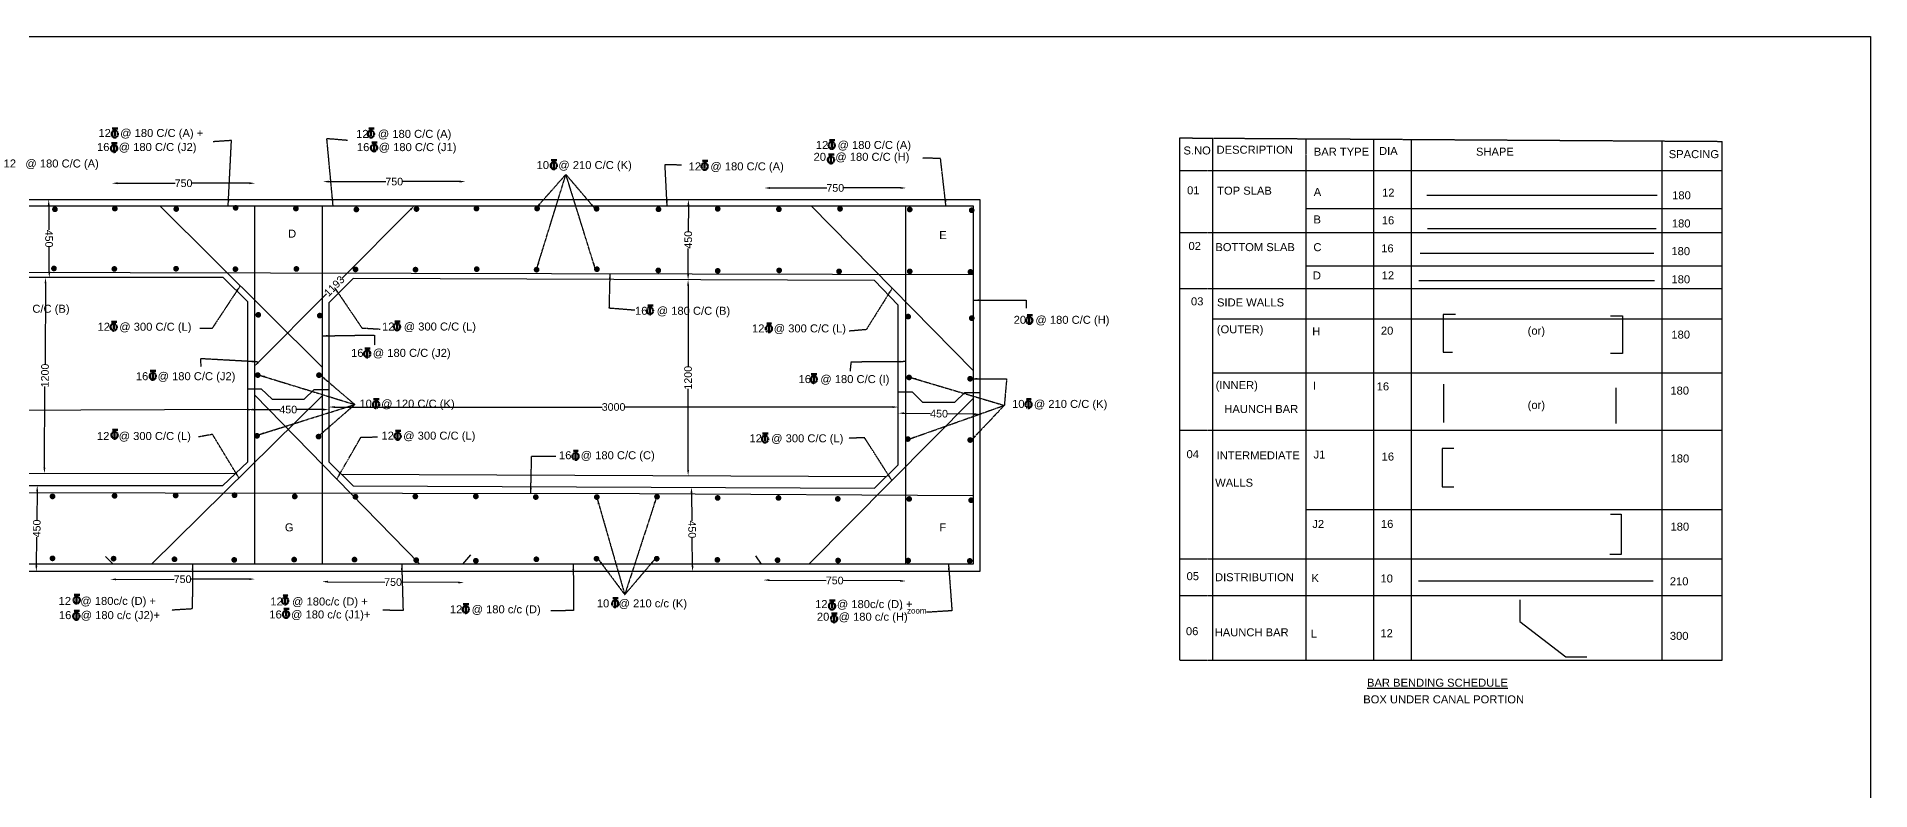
# Model space of a CAD drawing. Header units: millimetres. Extents: x -494 to 19383, y 2602 to 13183.
# Drawn here: x 9756 to 19382, y 9225 to 13183 of the extents above; entities that cross this region are included whole.
import ezdxf

# ---------------------------------------------------------------- set-up
doc = ezdxf.new("R2010")
doc.units = ezdxf.units.MM
doc.header["$MEASUREMENT"] = 0
doc.linetypes.add('PHANTOM', pattern=[2.5, 1.25, -0.25, 0.25, -0.25, 0.25, -0.25])
for name, color, linetype in [('DIM', 7, 'Continuous'), ('DWG', 7, 'Continuous'), ('TXT', 7, 'Continuous'), ('TXT @ 1', 7, 'Continuous')]:
    doc.layers.add(name, color=color, linetype=linetype)
doc.styles.add('Notes', font='arial.ttf', dxfattribs={"height": 0.1})
doc.styles.get("Standard").update_dxf_attribs({"font": 'arial.ttf'})
doc.dimstyles.new('Civil', dxfattribs={"dimtxt": 40, "dimasz": 30, "dimexe": 0.1, "dimexo": 0.0625, "dimgap": 0.09, "dimtad": 0, "dimdec": 0, "dimzin": 12, "dimdsep": 46, "dimtxsty": 'Standard', "dimcen": 0.1, "dimse1": 1, "dimse2": 1, "dimadec": 0, "dimazin": 2, "dimtfac": 1, "dimtdec": 0, "dimtofl": 0, "dimtmove": 0, "dimatfit": 3, "dimfxl": 1, "dimfrac": 1, "dimtolj": 1, "dimtzin": 0, "dimarcsym": 0})
doc.dimstyles.get("Standard").update_dxf_attribs({"dimtxt": 30, "dimasz": 30, "dimexe": 0.18, "dimexo": 0.0625, "dimgap": 0.09, "dimtad": 0, "dimdec": 0, "dimzin": 0, "dimdsep": 46, "dimtxsty": 'Standard', "dimcen": 0.09, "dimse1": 1, "dimse2": 1, "dimadec": 0, "dimazin": 0, "dimtfac": 1, "dimtdec": 0, "dimtofl": 0, "dimtmove": 0, "dimatfit": 3, "dimfxl": 1, "dimtolj": 1, "dimtzin": 0, "dimarcsym": 0})

# ---------------------------------------------------------------- blocks, each defined once
blk = doc.blocks.new('*D2')
at = {"layer": 'Defpoints', "color": 0, "transparency": 16777216}
for p in [(11741.5, 12293.9), (10897.2, 11450.5), (10899.2, 11448.4)]:
    blk.add_point(p, dxfattribs=at)
at = {"layer": 'DWG', "color": 0, "lineweight": -2, "transparency": 16777216}
for p, q in [((11718.3, 12274.6), (11359.2, 11914.2)), ((10918.3, 11471.7), (11277.4, 11832.1))]:
    blk.add_line(p, q, dxfattribs=at)
at = {"layer": 'DWG', "color": 0, "transparency": 16777216}
for points in [[(11714.8, 12278.2), (11721.9, 12271.1), (11739.5, 12295.9)], [(10914.8, 11475.2), (10921.9, 11468.2), (10897.2, 11450.5)]]:
    blk.add_solid(points, dxfattribs=at)
at = {"layer": 'DWG', "color": 0, "transparency": 16777216, "insert": (11318.3, 11873.2), "char_height": 40, "attachment_point": 5, "rotation": 45.10501}
blk.add_mtext('\\A1;1193', dxfattribs=at)
blk = doc.blocks.new('*D9')
at = {"layer": 'Defpoints', "color": 0, "transparency": 16777216}
for p in [(10150.9, 12421.9), (10902.7, 12421.9), (10902.7, 12413.1)]:
    blk.add_point(p, dxfattribs=at)
at = {"layer": 'DIM', "color": 0, "lineweight": -2, "transparency": 16777216}
for p, q in [((10180.9, 12413.1), (10482.7, 12413.1)), ((10872.7, 12413.1), (10570.8, 12413.1))]:
    blk.add_line(p, q, dxfattribs=at)
at = {"layer": 'DIM', "color": 0, "transparency": 16777216}
for points in [[(10180.9, 12418.1), (10180.9, 12408.1), (10150.9, 12413.1)], [(10872.7, 12418.1), (10872.7, 12408.1), (10902.7, 12413.1)]]:
    blk.add_solid(points, dxfattribs=at)
at = {"layer": 'DIM', "color": 0, "transparency": 16777216, "insert": (10526.8, 12413.1), "char_height": 40, "attachment_point": 5}
blk.add_mtext('\\A1;750', dxfattribs=at)
blk = doc.blocks.new('*D10')
at = {"layer": 'Defpoints', "color": 0, "transparency": 16777216}
for p in [(12006.8, 12421.8), (11258.5, 12414.8), (12006.8, 12414.8)]:
    blk.add_point(p, dxfattribs=at)
at = {"layer": 'DIM', "color": 0, "lineweight": -2, "transparency": 16777216}
for p, q in [((11288.5, 12421.8), (11588.6, 12421.8)), ((11976.8, 12421.8), (11676.7, 12421.8))]:
    blk.add_line(p, q, dxfattribs=at)
at = {"layer": 'DIM', "color": 0, "transparency": 16777216}
for points in [[(11288.5, 12426.8), (11288.5, 12416.8), (11258.5, 12421.8)], [(11976.8, 12426.8), (11976.8, 12416.8), (12006.8, 12421.8)]]:
    blk.add_solid(points, dxfattribs=at)
at = {"layer": 'DIM', "color": 0, "transparency": 16777216, "insert": (11632.7, 12421.8), "char_height": 40, "attachment_point": 5}
blk.add_mtext('\\A1;750', dxfattribs=at)
blk = doc.blocks.new('*D11')
at = {"layer": 'Defpoints', "color": 0, "transparency": 16777216}
for p in [(13575.9, 12404.2), (14320.7, 12404.2), (14320.7, 12388.3)]:
    blk.add_point(p, dxfattribs=at)
at = {"layer": 'DIM', "color": 0, "lineweight": -2, "transparency": 16777216}
for p, q in [((13605.9, 12388.3), (13904.3, 12388.3)), ((14290.7, 12388.3), (13992.4, 12388.3))]:
    blk.add_line(p, q, dxfattribs=at)
at = {"layer": 'DIM', "color": 0, "transparency": 16777216}
for points in [[(13605.9, 12393.3), (13605.9, 12383.3), (13575.9, 12388.3)], [(14290.7, 12393.3), (14290.7, 12383.3), (14320.7, 12388.3)]]:
    blk.add_solid(points, dxfattribs=at)
at = {"layer": 'DIM', "color": 0, "transparency": 16777216, "insert": (13948.3, 12388.3), "char_height": 40, "attachment_point": 5}
blk.add_mtext('\\A1;750', dxfattribs=at)
blk = doc.blocks.new('*D12')
at = {"layer": 'Defpoints', "color": 0, "transparency": 16777216}
for p in [(13177, 12327.1), (13194.6, 12327), (13193.1, 11905.8)]:
    blk.add_point(p, dxfattribs=at)
at = {"layer": 'DIM', "color": 0, "lineweight": -2, "transparency": 16777216}
for p, q in [((13176.9, 12297.1), (13176.4, 12161.5)), ((13175.6, 11935.9), (13176.1, 12071.4))]:
    blk.add_line(p, q, dxfattribs=at)
at = {"layer": 'DIM', "color": 0, "transparency": 16777216}
for points in [[(13171.9, 12297.1), (13181.9, 12297), (13177, 12327.1)], [(13170.6, 11935.9), (13180.6, 11935.8), (13175.5, 11905.9)]]:
    blk.add_solid(points, dxfattribs=at)
at = {"layer": 'DIM', "color": 0, "transparency": 16777216, "insert": (13176.2, 12116.5), "char_height": 40, "attachment_point": 5, "rotation": 89.80006}
blk.add_mtext('\\A1;450', dxfattribs=at)
blk = doc.blocks.new('*D13')
at = {"layer": 'Defpoints', "color": 0, "transparency": 16777216}
for p in [(13175.5, 11905.9), (13190.4, 11905.9), (13190.4, 10878)]:
    blk.add_point(p, dxfattribs=at)
at = {"layer": 'DIM', "color": 0, "lineweight": -2, "transparency": 16777216}
for p, q in [((13175.5, 11875.9), (13175.5, 11449.8)), ((13175.5, 10908), (13175.5, 11334.1))]:
    blk.add_line(p, q, dxfattribs=at)
at = {"layer": 'DIM', "color": 0, "transparency": 16777216}
for points in [[(13170.5, 11875.9), (13180.5, 11875.9), (13175.5, 11905.9)], [(13170.5, 10908), (13180.5, 10908), (13175.5, 10878)]]:
    blk.add_solid(points, dxfattribs=at)
at = {"layer": 'DIM', "color": 0, "transparency": 16777216, "insert": (13175.5, 11391.9), "char_height": 40, "attachment_point": 5, "rotation": 90}
blk.add_mtext('\\A1;1200', dxfattribs=at)
blk = doc.blocks.new('*D14')
at = {"layer": 'Defpoints', "color": 0, "transparency": 16777216}
for p in [(11289.5, 11199.1), (14279.1, 11238.1), (14279.1, 11199.1)]:
    blk.add_point(p, dxfattribs=at)
at = {"layer": 'DIM', "color": 0, "lineweight": -2, "transparency": 16777216}
for p, q in [((11319.5, 11238.1), (12724.5, 11238.1)), ((14249.1, 11238.1), (12844, 11238.1))]:
    blk.add_line(p, q, dxfattribs=at)
at = {"layer": 'DIM', "color": 0, "transparency": 16777216}
for points in [[(11319.5, 11243.1), (11319.5, 11233.1), (11289.5, 11238.1)], [(14249.1, 11243.1), (14249.1, 11233.1), (14279.1, 11238.1)]]:
    blk.add_solid(points, dxfattribs=at)
at = {"layer": 'DIM', "color": 0, "transparency": 16777216, "insert": (12784.3, 11238.1), "char_height": 40, "attachment_point": 5}
blk.add_mtext('\\A1;3000', dxfattribs=at)
blk = doc.blocks.new('*D15')
at = {"layer": 'Defpoints', "color": 0, "transparency": 16777216}
for p in [(14279.1, 11195.1), (14706.5, 11189.7), (14706.6, 11200.5)]:
    blk.add_point(p, dxfattribs=at)
at = {"layer": 'DIM', "color": 0, "lineweight": -2, "transparency": 16777216}
for p, q in [((14309.2, 11205.5), (14447.9, 11203.7)), ((14676.6, 11200.9), (14537.9, 11202.6))]:
    blk.add_line(p, q, dxfattribs=at)
at = {"layer": 'DIM', "color": 0, "transparency": 16777216}
for points in [[(14309.3, 11210.5), (14309.1, 11200.5), (14279.2, 11205.9)], [(14676.7, 11205.9), (14676.5, 11195.9), (14706.6, 11200.5)]]:
    blk.add_solid(points, dxfattribs=at)
at = {"layer": 'DIM', "color": 0, "transparency": 16777216, "insert": (14492.9, 11203.2), "char_height": 40, "attachment_point": 5, "rotation": 359.27908}
blk.add_mtext('\\A1;450', dxfattribs=at)
blk = doc.blocks.new('*D16')
at = {"layer": 'Defpoints', "color": 0, "transparency": 16777216}
for p in [(13183.1, 10816.3), (13189.4, 10374.7), (13199.3, 10374.9)]:
    blk.add_point(p, dxfattribs=at)
at = {"layer": 'DIM', "color": 0, "lineweight": -2, "transparency": 16777216}
for p, q in [((13193.5, 10786.4), (13195.6, 10640.7)), ((13198.9, 10404.9), (13196.8, 10550.6))]:
    blk.add_line(p, q, dxfattribs=at)
at = {"layer": 'DIM', "color": 0, "transparency": 16777216}
for points in [[(13198.5, 10786.5), (13188.5, 10786.4), (13193.1, 10816.4)], [(13203.9, 10404.9), (13193.9, 10404.8), (13199.3, 10374.9)]]:
    blk.add_solid(points, dxfattribs=at)
at = {"layer": 'DIM', "color": 0, "transparency": 16777216, "insert": (13196.2, 10595.7), "char_height": 40, "attachment_point": 5, "rotation": 270.8086}
blk.add_mtext('\\A1;450', dxfattribs=at)
blk = doc.blocks.new('*D17')
at = {"layer": 'Defpoints', "color": 0, "transparency": 16777216}
for p in [(10863.7, 11212.4), (11289.5, 11224.6), (11289.5, 11212.4)]:
    blk.add_point(p, dxfattribs=at)
at = {"layer": 'DIM', "color": 0, "lineweight": -2, "transparency": 16777216}
for p, q in [((10893.7, 11224.6), (11031.6, 11224.6)), ((11259.5, 11224.6), (11121.6, 11224.6))]:
    blk.add_line(p, q, dxfattribs=at)
at = {"layer": 'DIM', "color": 0, "transparency": 16777216}
for points in [[(10893.7, 11229.6), (10893.7, 11219.6), (10863.7, 11224.6)], [(11259.5, 11229.6), (11259.5, 11219.6), (11289.5, 11224.6)]]:
    blk.add_solid(points, dxfattribs=at)
at = {"layer": 'DIM', "color": 0, "transparency": 16777216, "insert": (11076.6, 11224.6), "char_height": 40, "attachment_point": 5}
blk.add_mtext('\\A1;450', dxfattribs=at)
blk = doc.blocks.new('*D18')
at = {"layer": 'Defpoints', "color": 0, "transparency": 16777216}
for p in [(9772.5, 11918.1), (9766.5, 10889.6), (9796.4, 10889.4)]:
    blk.add_point(p, dxfattribs=at)
at = {"layer": 'DIM', "color": 0, "lineweight": -2, "transparency": 16777216}
for p, q in [((9802.2, 11888), (9799.7, 11461.5)), ((9796.6, 10919.4), (9799, 11345.8))]:
    blk.add_line(p, q, dxfattribs=at)
at = {"layer": 'DIM', "color": 0, "transparency": 16777216}
for points in [[(9797.2, 11888), (9807.2, 11887.9), (9802.3, 11918)], [(9791.6, 10919.4), (9801.6, 10919.4), (9796.4, 10889.4)]]:
    blk.add_solid(points, dxfattribs=at)
at = {"layer": 'DIM', "color": 0, "transparency": 16777216, "insert": (9799.4, 11403.7), "char_height": 40, "attachment_point": 5, "rotation": 89.6673}
blk.add_mtext('\\A1;1200', dxfattribs=at)
blk = doc.blocks.new('*D19')
at = {"layer": 'Defpoints', "color": 0, "transparency": 16777216}
for p in [(9758.9, 10826.2), (9778.9, 10826), (9773.9, 10374.7)]:
    blk.add_point(p, dxfattribs=at)
at = {"layer": 'DIM', "color": 0, "lineweight": -2, "transparency": 16777216}
for p, q in [((9758.5, 10796.2), (9756.9, 10645.6)), ((9754.2, 10404.9), (9755.9, 10555.6))]:
    blk.add_line(p, q, dxfattribs=at)
at = {"layer": 'DIM', "color": 0, "transparency": 16777216}
for points in [[(9753.5, 10796.3), (9763.5, 10796.2), (9758.9, 10826.2)], [(9749.2, 10405), (9759.2, 10404.9), (9753.9, 10374.9)]]:
    blk.add_solid(points, dxfattribs=at)
at = {"layer": 'DIM', "color": 0, "transparency": 16777216, "insert": (9756.4, 10600.6), "char_height": 40, "attachment_point": 5, "rotation": 89.36403}
blk.add_mtext('\\A1;450', dxfattribs=at)
blk = doc.blocks.new('*D22')
at = {"layer": 'Defpoints', "color": 0, "transparency": 16777216}
for p in [(9799.1, 12327), (9818.9, 12327.2), (9802.3, 11918)]:
    blk.add_point(p, dxfattribs=at)
at = {"layer": 'DIM', "color": 0, "lineweight": -2, "transparency": 16777216}
for p, q in [((9819.1, 12297.2), (9820.2, 12167.7)), ((9821.9, 11948.1), (9820.9, 12077.6))]:
    blk.add_line(p, q, dxfattribs=at)
at = {"layer": 'DIM', "color": 0, "transparency": 16777216}
for points in [[(9824.1, 12297.2), (9814.1, 12297.1), (9818.9, 12327.2)], [(9826.9, 11948.2), (9816.9, 11948.1), (9822.2, 11918.1)]]:
    blk.add_solid(points, dxfattribs=at)
at = {"layer": 'DIM', "color": 0, "transparency": 16777216, "insert": (9820.5, 12122.6), "char_height": 40, "attachment_point": 5, "rotation": 270.46142}
blk.add_mtext('\\A1;450', dxfattribs=at)
blk = doc.blocks.new('*D23')
at = {"layer": 'Defpoints', "color": 0, "transparency": 16777216}
for p in [(7872.3, 11209.3), (10893.7, 11224.7), (10893.7, 11219.6)]:
    blk.add_point(p, dxfattribs=at)
at = {"layer": 'DIM', "color": 0, "lineweight": -2, "transparency": 16777216}
for p, q in [((7902.3, 11214.5), (9323.2, 11219.3)), ((10863.7, 11224.6), (9442.7, 11219.7))]:
    blk.add_line(p, q, dxfattribs=at)
at = {"layer": 'DIM', "color": 0, "transparency": 16777216}
for points in [[(7902.3, 11219.5), (7902.3, 11209.5), (7872.3, 11214.4)], [(10863.6, 11229.6), (10863.7, 11219.6), (10893.7, 11224.7)]]:
    blk.add_solid(points, dxfattribs=at)
at = {"layer": 'DIM', "color": 0, "transparency": 16777216, "insert": (9383, 11219.5), "char_height": 40, "attachment_point": 5, "rotation": 0.19531}
blk.add_mtext('\\A1;3000', dxfattribs=at)
blk = doc.blocks.new('*D33')
at = {"layer": 'Defpoints', "color": 0, "transparency": 16777216}
for p in [(13570.9, 10309.6), (14319.1, 10304.6), (14319.2, 10324.6)]:
    blk.add_point(p, dxfattribs=at)
at = {"layer": 'DIM', "color": 0, "lineweight": -2, "transparency": 16777216}
for p, q in [((13601, 10329.4), (13901.1, 10327.3)), ((14289.2, 10324.8), (13989.2, 10326.8))]:
    blk.add_line(p, q, dxfattribs=at)
at = {"layer": 'DIM', "color": 0, "transparency": 16777216}
for points in [[(13601.1, 10334.4), (13601, 10324.4), (13571, 10329.6)], [(14289.3, 10329.8), (14289.2, 10319.8), (14319.2, 10324.6)]]:
    blk.add_solid(points, dxfattribs=at)
at = {"layer": 'DIM', "color": 0, "transparency": 16777216, "insert": (13945.1, 10327.1), "char_height": 40, "attachment_point": 5, "rotation": 359.61764}
blk.add_mtext('\\A1;750', dxfattribs=at)
blk = doc.blocks.new('*D34')
at = {"layer": 'Defpoints', "color": 0, "transparency": 16777216}
for p in [(11254.3, 10321.2), (11999.2, 10316.2), (11999.2, 10316.2)]:
    blk.add_point(p, dxfattribs=at)
at = {"layer": 'DIM', "color": 0, "lineweight": -2, "transparency": 16777216}
for p, q in [((11284.3, 10321), (11582.7, 10319)), ((11969.2, 10316.4), (11670.8, 10318.4))]:
    blk.add_line(p, q, dxfattribs=at)
at = {"layer": 'DIM', "color": 0, "transparency": 16777216}
for points in [[(11284.3, 10326), (11284.3, 10316), (11254.3, 10321.2)], [(11969.2, 10321.4), (11969.1, 10311.4), (11999.2, 10316.2)]]:
    blk.add_solid(points, dxfattribs=at)
at = {"layer": 'DIM', "color": 0, "transparency": 16777216, "insert": (11626.7, 10318.7), "char_height": 40, "attachment_point": 5, "rotation": 359.61593}
blk.add_mtext('\\A1;750', dxfattribs=at)
blk = doc.blocks.new('*D35')
at = {"layer": 'Defpoints', "color": 0, "transparency": 16777216}
for p in [(10141.9, 10324.7), (10901.8, 10334.7), (10901.8, 10326.3)]:
    blk.add_point(p, dxfattribs=at)
at = {"layer": 'DIM', "color": 0, "lineweight": -2, "transparency": 16777216}
for p, q in [((10171.9, 10333.1), (10477.8, 10333.7)), ((10871.8, 10334.6), (10565.9, 10333.9))]:
    blk.add_line(p, q, dxfattribs=at)
at = {"layer": 'DIM', "color": 0, "transparency": 16777216}
for points in [[(10171.9, 10338.1), (10171.9, 10328.1), (10141.9, 10333)], [(10871.8, 10339.6), (10871.8, 10329.6), (10901.8, 10334.7)]]:
    blk.add_solid(points, dxfattribs=at)
at = {"layer": 'DIM', "color": 0, "transparency": 16777216, "insert": (10521.8, 10333.8), "char_height": 40, "attachment_point": 5, "rotation": 0.1255}
blk.add_mtext('\\A1;750', dxfattribs=at)

msp = doc.modelspace()

# ---------------------------------------------------------------- linework, layer by layer
at = {"layer": 'DIM'}
for points in [[(10156.9, 10413.3), (10116.9, 10452.8)], [(11992.5, 10413.3), (12035.8, 10462.7)], [(13560.9, 10413.3), (13530.9, 10456.1)]]:
    msp.add_lwpolyline(points, dxfattribs=at)
at = {"layer": 'DWG'}
for points in [[(600.8, 12327), (14706.5, 12327), (14706.5, 10374.7), (600.8, 10374.7)], [(633.3, 12293.9), (14672.2, 12293.9), (14672.2, 10413.3), (633.3, 10413.3)]]:
    msp.add_lwpolyline(points, close=True, dxfattribs=at)
for points in [[(17054.3, 12351), (18262.7, 12351)], [(10402.1, 12293.9), (11254, 11447.2)], [(10899.2, 12293.9), (10899.2, 10413.3)], [(11254, 12293.9), (11254, 10413.3)], [(13821.5, 12293.9), (14672.2, 11429.9)], [(14316.2, 12293.9), (14316.2, 10413.3)], [(17056.6, 12175.9), (18258.2, 12175.9)], [(17017.9, 12046.3), (18244.5, 12046.3)], [(633.3, 11923.5), (2067.7, 11934.9), (6556.7, 11952.9), (14672.2, 11933.3)], [(7872.3, 11796.1), (7872.3, 10953), (7998, 10826), (10733.4, 10826), (10863.7, 10951), (10863.7, 11790.4), (10734.9, 11918.1), (7996.8, 11918.1), (7872.3, 11796.1)], [(11289.5, 11785.9), (11289.5, 10950.7), (11416.5, 10823.5), (14153.7, 10812.3), (14279.1, 10934.7), (14279.1, 11773.8), (14153.9, 11901.8), (11417.6, 11913.2), (11289.5, 11785.9)], [(17011.1, 11903.1), (18249.1, 11903.1)], [(17204.4, 11724.5), (17138.4, 11724.5), (17138.4, 11526.7), (17188.5, 11526.7)], [(18016.9, 11717.7), (18080.6, 11717.7), (18080.6, 11519.9), (18016.9, 11519.9)], [(17140.7, 11358.5), (17140.7, 11156.2)], [(10358.8, 10413.3), (11254, 11297.3)], [(10863.7, 11334.4), (10934.7, 11334.4), (10991.3, 11278.6), (11159.6, 11278.6), (11212, 11331), (11289.5, 11331)], [(10899.2, 11301.8), (11766.4, 10413.3)], [(14672.2, 11282.7), (13810.1, 10413.3)], [(14279.1, 11317.7), (14351.2, 11317.7), (14406.3, 11263.5), (14575, 11263.5), (14627.6, 11314.3), (14706.5, 11314.3)], [(18046.4, 11338.1), (18046.4, 11151.6)], [(17195.2, 11020.9), (17133.8, 11020.9), (17133.8, 10818.6), (17195.2, 10818.6)], [(7934.4, 10890.3), (10799.2, 10889.2)], [(11355, 10885.1), (14216.9, 10874)], [(633.3, 10763.2), (6694.1, 10793.2), (12920.3, 10784.2), (14672.2, 10773.3)], [(18016.8, 10675.3), (18073.7, 10675.3), (18073.7, 10463.9), (18014.5, 10463.9)], [(17010.5, 10325.2), (18242.3, 10325.2)], [(17542.4, 10225.1), (17542.4, 10111.1), (17782.9, 9926.3), (17893.9, 9926.3)]]:
    msp.add_lwpolyline(points, dxfattribs=at)
at = {"layer": 'DWG', "const_width": 15}
for points in [[(9844.2, 12276.5, 1), (9859.2, 12276.5, 1)], [(10158.7, 12280.3, 1), (10173.7, 12280.3, 1)], [(10481.2, 12277.8, 1), (10496.2, 12277.8, 1)], [(10792.9, 12284.2, 1), (10807.9, 12284.2, 1)], [(11109.1, 12280.4, 1), (11124.1, 12280.4, 1)], [(11426.5, 12275.2, 1), (11441.5, 12275.2, 1)], [(11742.2, 12277.8, 1), (11757.2, 12277.8, 1)], [(12057, 12280.3, 1), (12072, 12280.3, 1)], [(12375.4, 12280.3, 1), (12390.4, 12280.3, 1)], [(12687.7, 12279.1, 1), (12702.7, 12279.1, 1)], [(13012.8, 12276.5, 1), (13027.8, 12276.5, 1)], [(13323.4, 12279, 1), (13338.4, 12279, 1)], [(13644.7, 12276.4, 1), (13659.7, 12276.4, 1)], [(13965.5, 12279, 1), (13980.5, 12279, 1)], [(14331.5, 12275.2, 1), (14346.5, 12275.2, 1)], [(14656.7, 12271.3, 1), (14671.7, 12271.3, 1)], [(9839.1, 11965.8, 1), (9854.1, 11965.8, 1)], [(10156.1, 11963.3, 1), (10171.1, 11963.3, 1)], [(10479.9, 11964.5, 1), (10494.9, 11964.5, 1)], [(10791.6, 11962, 1), (10806.6, 11962, 1)], [(11111.6, 11963.3, 1), (11126.6, 11963.3, 1)], [(11422.2, 11960.7, 1), (11437.2, 11960.7, 1)], [(11737.1, 11959.4, 1), (11752.1, 11959.4, 1)], [(12058.3, 11962, 1), (12073.3, 11962, 1)], [(12372.9, 11959.4, 1), (12387.9, 11959.4, 1)], [(12689, 11962, 1), (12704, 11962, 1)], [(13011.6, 11955.6, 1), (13026.6, 11955.6, 1)], [(13323.4, 11952.9, 1), (13338.4, 11952.9, 1)], [(13646, 11955.5, 1), (13661, 11955.5, 1)], [(13960.4, 11950.4, 1), (13975.4, 11950.4, 1)], [(14331.5, 11950.4, 1), (14346.5, 11950.4, 1)], [(14650.3, 11947.9, 1), (14665.3, 11947.9, 1)], [(10911.3, 11722.2, 1), (10926.3, 11722.2, 1)], [(11234.5, 11718.1, 1), (11249.5, 11718.1, 1)], [(14323.2, 11713.1, 1), (14338.2, 11713.1, 1)], [(14657, 11704.6, 1), (14672, 11704.6, 1)], [(10909.2, 11405.6, 1), (10924.2, 11405.6, 1)], [(11230.3, 11405.6, 1), (11245.3, 11405.6, 1)], [(14328.3, 11393.3, 1), (14343.3, 11393.3, 1)], [(14648.5, 11386.5, 1), (14663.5, 11386.5, 1)], [(10905, 11086.9, 1), (10920, 11086.9, 1)], [(11228.2, 11082.7, 1), (11243.2, 11082.7, 1)], [(14321.5, 11070, 1), (14336.5, 11070, 1)], [(14648.5, 11064.9, 1), (14663.5, 11064.9, 1)], [(9831.6, 10768.7, 1), (9846.6, 10768.7, 1)], [(10157.2, 10771.8, 1), (10172.2, 10771.8, 1)], [(10478, 10773.4, 1), (10493, 10773.4, 1)], [(10787.1, 10774.9, 1), (10802.1, 10774.9, 1)], [(11103.1, 10768.5, 1), (11118.1, 10768.5, 1)], [(11421.6, 10767, 1), (11436.6, 10767, 1)], [(11736.1, 10768.6, 1), (11751.1, 10768.6, 1)], [(12053.8, 10768.6, 1), (12068.8, 10768.6, 1)], [(13004.8, 10767, 1), (13019.8, 10767, 1)], [(12368.3, 10765.4, 1), (12383.3, 10765.4, 1)], [(12688.7, 10765.4, 1), (12703.7, 10765.4, 1)], [(13323.2, 10760.6, 1), (13338.2, 10760.6, 1)], [(13642.5, 10760.6, 1), (13657.5, 10760.6, 1)], [(13953.8, 10755.8, 1), (13968.8, 10755.8, 1)], [(14328.3, 10755.3, 1), (14343.3, 10755.3, 1)], [(14653.6, 10748.5, 1), (14668.6, 10748.5, 1)], [(9831.6, 10443.5, 1), (9846.6, 10443.5, 1)], [(10152.4, 10441.9, 1), (10167.4, 10441.9, 1)], [(10471.7, 10438.7, 1), (10486.7, 10438.7, 1)], [(10785.5, 10435.4, 1), (10800.5, 10435.4, 1)], [(11100, 10437, 1), (11115, 10437, 1)], [(11416.8, 10437, 1), (11431.8, 10437, 1)], [(11740.8, 10433.9, 1), (11755.8, 10433.9, 1)], [(12053.8, 10430.7, 1), (12068.8, 10430.7, 1)], [(12371.4, 10438.6, 1), (12386.4, 10438.6, 1)], [(12687.1, 10441.7, 1), (12702.1, 10441.7, 1)], [(13003.2, 10441.7, 1), (13018.2, 10441.7, 1)], [(13321.6, 10435.4, 1), (13336.6, 10435.4, 1)], [(13637.7, 10433.8, 1), (13652.7, 10433.8, 1)], [(13955.4, 10432.2, 1), (13970.4, 10432.2, 1)], [(14323.2, 10432.1, 1), (14338.2, 10432.1, 1)], [(14646.8, 10430.4, 1), (14661.8, 10430.4, 1)]]:
    msp.add_lwpolyline(points, format="xyb", close=True, dxfattribs=at)
at = {"layer": 'TXT', "linetype": 'PHANTOM'}
msp.add_lwpolyline([(19381.6, 2602), (-494.1, 2602), (-494.1, 13182.9), (19381.6, 13182.9)], close=True, dxfattribs=at)
at = {"layer": 'TXT', "linetype": 'PHANTOM', "lineweight": 50}
for points in [[(10162.2, 12584.1), (10162.2, 12624.1), (10149.1, 12624.1)], [(10165.8, 12659.9), (10165.8, 12699.9), (10152.7, 12699.9)], [(10162.2, 12624.1), (10178.5, 12624.1)], [(10165.8, 12699.9), (10182.1, 12699.9)], [(11510.5, 12659.9), (11510.5, 12699.9), (11497.4, 12699.9)], [(11510.5, 12699.9), (11526.8, 12699.9)], [(11526.8, 12587.6), (11526.8, 12627.7), (11513.7, 12627.7)], [(11526.8, 12627.7), (11543.1, 12627.7)], [(13929.2, 12600.1), (13929.2, 12640.2), (13916.1, 12640.2)], [(13929.2, 12640.2), (13945.5, 12640.2)], [(12470.4, 12493.8), (12470.4, 12533.8), (12457.3, 12533.8)], [(12470.4, 12533.8), (12486.7, 12533.8)], [(13262.2, 12490), (13262.2, 12530.1), (13249, 12530.1)], [(13262.2, 12530.1), (13278.4, 12530.1)], [(13925.6, 12524.3), (13925.6, 12564.4), (13912.5, 12564.4)], [(13925.6, 12564.4), (13941.9, 12564.4)], [(12975.2, 11731.6), (12975.2, 11771.7), (12962.1, 11771.7)], [(12975.2, 11771.7), (12991.5, 11771.7)], [(10160.1, 11646.1), (10160.1, 11686.2), (10147, 11686.2)], [(10160.1, 11686.2), (10176.4, 11686.2)], [(11647.5, 11648), (11647.5, 11688), (11634.4, 11688)], [(11647.5, 11688), (11663.8, 11688)], [(13599.3, 11637.5), (13599.3, 11677.5), (13586.2, 11677.5)], [(13599.3, 11677.5), (13615.6, 11677.5)], [(14966.4, 11681.3), (14966.4, 11721.3), (14953.3, 11721.3)], [(14966.4, 11721.3), (14982.6, 11721.3)], [(11491.1, 11505.9), (11491.1, 11546), (11478, 11546)], [(11491.1, 11546), (11507.4, 11546)], [(10365.4, 11388.1), (10365.4, 11428.2), (10352.3, 11428.2)], [(10365.4, 11428.2), (10381.7, 11428.2)], [(13835.3, 11371.1), (13835.3, 11411.1), (13822.2, 11411.1)], [(13835.3, 11411.1), (13851.6, 11411.1)], [(11537.7, 11239.3), (11537.7, 11279.4), (11524.6, 11279.4)], [(11537.7, 11279.4), (11554, 11279.4)], [(14962.4, 11239.7), (14962.4, 11279.7), (14949.3, 11279.7)], [(14962.4, 11279.7), (14978.7, 11279.7)], [(10164.9, 11078.7), (10164.9, 11118.8), (10151.8, 11118.8)], [(10164.9, 11118.8), (10181.2, 11118.8)], [(11650.6, 11073), (11650.6, 11113.1), (11637.5, 11113.1)], [(11650.6, 11113.1), (11666.8, 11113.1)], [(13579.8, 11058.4), (13579.8, 11098.4), (13566.7, 11098.4)], [(13579.8, 11098.4), (13596.1, 11098.4)], [(12584.5, 10967.2), (12584.5, 11007.3), (12571.4, 11007.3)], [(12584.5, 11007.3), (12600.8, 11007.3)], [(9965.7, 10212.8), (9965.7, 10252.8), (9952.6, 10252.8)], [(9965.7, 10252.8), (9982, 10252.8)], [(11060.4, 10208.5), (11060.4, 10248.6), (11047.3, 10248.6)], [(11060.4, 10248.6), (11076.7, 10248.6)], [(12008.3, 10163.3), (12008.3, 10203.4), (11995.2, 10203.4)], [(12008.3, 10203.4), (12024.6, 10203.4)], [(12792.9, 10194), (12792.9, 10234.1), (12779.8, 10234.1)], [(12792.9, 10234.1), (12809.1, 10234.1)], [(13931.2, 10181.4), (13931.2, 10221.5), (13918.1, 10221.5)], [(13931.2, 10221.5), (13947.4, 10221.5)], [(9964.3, 10127.7), (9964.3, 10167.8), (9951.2, 10167.8)], [(9964.3, 10167.8), (9980.6, 10167.8)], [(11064.7, 10137.6), (11064.7, 10177.7), (11051.6, 10177.7)], [(11064.7, 10177.7), (11081, 10177.7)], [(13942, 10114.6), (13942, 10154.7), (13928.9, 10154.7)], [(13942, 10154.7), (13958.3, 10154.7)]]:
    msp.add_lwpolyline(points, dxfattribs=at)
at = {"layer": 'TXT', "linetype": 'PHANTOM'}
for points in [[(15754.7, 12651.2), (18604.2, 12633.1)], [(15754.7, 12651.2), (15754.7, 9908.1), (18604.2, 9908.1), (18604.2, 12633.1)], [(15928.5, 12650.1), (15928.5, 9908.1)], [(16418.9, 12647), (16418.9, 9908.1)], [(16773.6, 12644.7), (16773.6, 9908.1)], [(16971.3, 12643.5), (16971.3, 9908.1)], [(18286.5, 12635.1), (18286.5, 9908.1)], [(15754.7, 12480.1), (18604.2, 12480.1)], [(16418.9, 12281.2), (18604.2, 12281.2)], [(15754.7, 12154.7), (18604.2, 12154.7)], [(16418.9, 11979.9), (18604.2, 11979.9)], [(15754.7, 11861.2), (18604.2, 11861.2)], [(15928.5, 11701.3), (18604.2, 11701.3)], [(15928.5, 11417.1), (18604.2, 11417.1)], [(15754.7, 11115.8), (18604.2, 11115.8)], [(16418.9, 10700.8), (18604.2, 10700.8)], [(15754.7, 10441.8), (18604.2, 10441.8)], [(15754.7, 10248.5), (18604.2, 10248.5)]]:
    msp.add_lwpolyline(points, dxfattribs=at)
at = {"layer": 'TXT', "linetype": 'PHANTOM', "lineweight": 50}
for centre in [(10162.2, 12596), (10165.8, 12671.8), (11510.5, 12671.8), (11526.8, 12599.5), (13929.2, 12612), (12470.4, 12505.6), (13262.2, 12501.9), (13925.6, 12536.2), (12975.2, 11743.5), (10160.1, 11658), (11647.5, 11659.8), (13599.3, 11649.4), (14966.4, 11693.2), (11491.1, 11517.8), (10365.4, 11400), (13835.3, 11383), (11537.7, 11251.2), (14962.4, 11251.6), (10164.9, 11090.6), (11650.6, 11084.9), (13579.8, 11070.3), (12584.5, 10979.1), (9965.7, 10224.7), (11060.4, 10220.4), (12792.9, 10205.9), (13931.2, 10193.3), (9964.3, 10139.6), (11064.7, 10149.5), (12008.3, 10175.2), (13942, 10126.5)]:
    msp.add_ellipse(centre, major_axis=(0, 19), ratio=0.85519, dxfattribs=at)

# ---------------------------------------------------------------- texts
at = {"layer": 'TXT', "linetype": 'PHANTOM', "insert": (14427.3, 10145.2), "char_height": 30, "attachment_point": 9}
msp.add_mtext("\\A1;'_zoom ", dxfattribs=at)
at = {"layer": 'TXT @ 1', "linetype": 'PHANTOM', "style": 'Notes'}
for s, p in [('16   @ 180 C/C (J2)', (10072.5, 12582.4)), ('12   @ 180 C/C (A) +', (10080.1, 12656.1)), ('12   @ 180 C/C (A)', (11432.8, 12651.4)), ('16   @ 180 C/C (J1)', (11437.1, 12581.9)), ('12   @ 180 C/C (A)', (13845.9, 12593.2)), ('DESCRIPTION', (15949.6, 12568.2)), ('12   @ 180 C/C (A)', (9582.4, 12495.9)), ('10   @ 210 C/C (K)', (12380.2, 12487.8)), ('12   @ 180 C/C (A)', (13178.3, 12480.8)), ('20   @ 180 C/C (H)', (13834.2, 12530.9)), ('S.NO', (15775.9, 12564.3)), ('BAR TYPE', (16460.2, 12557.8)), ('DIA', (16802.6, 12561.5)), ('SHAPE', (17311.4, 12558)), ('SPACING', (18323.3, 12545)), ('01', (15794.9, 12355.2)), ('TOP SLAB', (15952.9, 12353.2)), ('A', (16459.7, 12346.3)), ('12', (16818.4, 12343.1)), ('180', (18341.3, 12328.9)), ('B', (16458.5, 12202.2)), ('16', (16816.9, 12197.4)), ('D', (11075.6, 12127.6)), ('E', (14493.8, 12120.1)), ('180', (18339.7, 12181.1)), ('02', (15802.2, 12062.8)), ('BOTTOM SLAB', (15943.4, 12056.8)), ('C', (16458, 12056.4)), ('16', (16814.1, 12050.4)), ('180', (18337.3, 12035.6)), ('D', (16455.2, 11908)), ('12', (16816.4, 11908.6)), ('180', (18337.8, 11887.8)), ('16   @ 180 C/C (B)', (9429, 11733.2)), ('16   @ 180 C/C (B)', (12896.8, 11722.5)), ('03', (15815.3, 11772)), ('SIDE WALLS', (15952, 11766.3)), ('12   @ 300 C/C (L)', (10075.3, 11638.7)), ('12   @ 300 C/C (L)', (11568.8, 11639.8)), ('12   @ 300 C/C (L)', (13510.9, 11630)), ('20   @ 180 C/C (H)', (14884.6, 11675)), ('(OUTER)', (15951.1, 11625.3)), ('H', (16451.8, 11614.3)), ('20', (16812.2, 11618.1)), ('(or)', (17582.8, 11618.1)), ('180', (18337.1, 11597.5)), ('16   @ 180 C/C (J2)', (11406.3, 11501.5)), ('16   @ 180 C/C (J2)', (10276.5, 11378.9)), ('16   @ 180 C/C (I)', (13755.4, 11363.8)), ('(INNER)', (15944.9, 11332)), ('I', (16455, 11328.6)), ('16', (16790.2, 11325.5)), ('10   @ 120 C/C (K)', (11450.3, 11234.8)), ('10   @ 210 C/C (K)', (14876.4, 11233.4)), ('(or)', (17582.8, 11227.9)), ('180', (18331.9, 11303.6)), ('HAUNCH BAR', (15990.4, 11206.8)), ('12   @ 300 C/C (L)', (10072.3, 11064.9)), ('12   @ 300 C/C (L)', (11565.8, 11066.9)), ('12   @ 300 C/C (L)', (13497.5, 11052.9)), ('16   @ 180 C/C (C)', (12497.7, 10963.9)), ('04', (15791.9, 10969.6)), ('INTERMEDIATE', (15949.8, 10963.5)), ('J1', (16458.6, 10967.8)), ('16', (16816.2, 10957)), ('180', (18332.9, 10947)), ('WALLS', (15942.4, 10819.7)), ('G', (11058.9, 10585.3)), ('F', (14494.2, 10585.3)), ('J2', (16452.3, 10603)), ('16', (16812.6, 10603.5)), ('180', (18332.7, 10589)), ('05', (15792.3, 10329)), ('DISTRIBUTION', (15941.6, 10323.5)), ('K', (16448.1, 10319)), ('10', (16810.2, 10316.8)), ('210', (18328.9, 10301.9)), ('12   @ 180c/c (D) +', (9871, 10199)), ('12   @ 180c/c (D) +', (10982.6, 10196)), ('10   @ 210 c/c (K)', (12696.4, 10186.2)), ('12   @ 180c/c (D) +', (13842.3, 10182.4)), ('16   @ 180 c/c (J2)+', (9872.7, 10124.5)), ('16   @ 180 c/c (J1)+', (10977.2, 10127.9)), ('12   @ 180 c/c (D)', (11924.9, 10154.9)), ('20   @ 180 c/c (H)', (13851.5, 10116)), ('06', (15788.9, 10040.1)), ('HAUNCH BAR', (15940, 10034.2)), ('L', (16444.2, 10027.9)), ('12', (16809.7, 10029.3)), ('300', (18329.2, 10015.5)), ('BOX UNDER CANAL PORTION', (16719.6, 9682.1)), ('%%UBAR BENDING SCHEDULE', (16739.4, 9769.6))]:
    msp.add_text(s, height=42, dxfattribs=at).set_placement(p)

# ---------------------------------------------------------------- dimensions: what is measured, and where the dimension line sits
at = {"layer": 'DIM'}
for p1, p2, distance, text, picture, middle in [((10150.9, 12421.9), (10902.7, 12421.9), -8.8, '750', '*D9', (10526.8, 12413.1)), ((11258.5, 12414.8), (12006.8, 12414.8), 7.1, '750', '*D10', (11632.7, 12421.8)), ((9802.3, 11918), (9799.1, 12327), -19.8, '450', '*D22', (9820.5, 12122.6)), ((13193.1, 11905.8), (13194.6, 12327), 17.6, '450', '*D12', (13176.2, 12116.5)), ((13575.9, 12404.2), (14320.7, 12404.2), -15.9, '750', '*D11', (13948.3, 12388.3)), ((9772.5, 11918.1), (9766.5, 10889.6), 29.8, '1200', '*D18', (9799.4, 11403.7)), ((13190.4, 10878), (13190.4, 11905.9), 14.9, '1200', '*D13', (13175.5, 11391.9)), ((11289.5, 11199.1), (14279.1, 11199.1), 39, '3000', '*D14', (12784.3, 11238.1)), ((7872.3, 11209.3), (10893.7, 11219.6), 5.1, '3000', '*D23', (9383, 11219.5)), ((10863.7, 11212.4), (11289.5, 11212.4), 12.2, '450', '*D17', (11076.6, 11224.6)), ((14279.1, 11195.1), (14706.5, 11189.7), 10.8, '450', '*D15', (14492.9, 11203.2)), ((9773.9, 10374.7), (9778.9, 10826), 20, '450', '*D19', (9756.4, 10600.6)), ((13183.1, 10816.3), (13189.4, 10374.7), 9.9, '450', '*D16', (13196.2, 10595.7)), ((10141.9, 10324.7), (10901.8, 10326.3), 8.3, '750', '*D35', (10521.8, 10333.8)), ((11254.3, 10321.2), (11999.2, 10316.2), 0, '750', '*D34', (11626.7, 10318.7)), ((13570.9, 10309.6), (14319.1, 10304.6), 19.9, '750', '*D33', (13945.1, 10327.1))]:
    dim = msp.add_aligned_dim(p1=p1, p2=p2, distance=distance, text=text, dimstyle='Civil', dxfattribs=at)
    dim.commit()
    dim.dimension.update_dxf_attribs({"geometry": picture, "text_midpoint": middle})
at = {"layer": 'DWG'}
dim = msp.add_aligned_dim(p1=(11741.5, 12293.9), p2=(10899.2, 11448.4), distance=-2.9, dimstyle='Civil', dxfattribs=at)
dim.commit()
dim.dimension.update_dxf_attribs({"geometry": '*D2', "text_midpoint": (11318.3, 11873.2)})

# ---------------------------------------------------------------- leaders
at = {"layer": 'TXT', "linetype": 'PHANTOM'}
for points in [[(10761, 12293.9), (10778.5, 12637.6), (10681.9, 12631)], [(11312, 12293.9), (11279.1, 12648.6), (11386.7, 12639.8)], [(14529.2, 12293.9), (14500.7, 12543.1), (14406.2, 12545.2)], [(12375.4, 12280.3), (12534.1, 12459.6)], [(12381.7, 11966.8), (12534.1, 12459.6)], [(12689, 11962), (12534.1, 12459.6)], [(12687.7, 12279.1), (12534.1, 12459.6)], [(13065.4, 12293.9), (13054.4, 12512.3), (13140, 12510.1)], [(12764.8, 11937.9), (12760.2, 11758.6), (12896, 11747.8)], [(10824.2, 11874.4), (10676.5, 11650.4), (10611.8, 11650.4)], [(11319, 11866.4), (11463.2, 11653.2), (11559, 11647.4)], [(14246.7, 11862), (14110.7, 11644.5), (14021.2, 11636.8)], [(14672.2, 11798.9), (14950.5, 11798.9), (14950.5, 11756.6)], [(11254, 11611.7), (11529, 11616.3), (11529, 11563.3)], [(10914.8, 11475.2), (10615.7, 11491.8), (10617.6, 11448.7)], [(14316.2, 11476.4), (14030.2, 11474.1), (14025.6, 11425.9)], [(10924.2, 11405.9), (11425.9, 11251.2)], [(11245.3, 11405.6), (11425.9, 11251.2)], [(14343.3, 11393.3), (14835.5, 11246.8)], [(14663.5, 11386.5), (14847.6, 11386.5), (14835.5, 11246.8)], [(10918.2, 11091.8), (11425.9, 11251.2)], [(11239.5, 11089.2), (11425.9, 11251.2)], [(14336.5, 11070), (14835.5, 11246.8)], [(14663.5, 11064.9), (14835.5, 11246.8)], [(10817.4, 10866.1), (10678.7, 11094.6), (10606.2, 11080.9)], [(11331.3, 10859.1), (11458.1, 11079.3), (11545.3, 11081.4)], [(14245.3, 10852.2), (14102, 11076.7), (14019.3, 11074.3)], [(12349.5, 10785), (12354.2, 10980.9), (12480.7, 10979.4)], [(12698, 10758.1), (12842.9, 10253.1)], [(13008.4, 10760.5), (12842.9, 10253.1)], [(10574.6, 10413.3), (10572.4, 10178), (10465.5, 10171.5)], [(11672, 10413.3), (11679.2, 10169), (11573.1, 10171.4)], [(12572.8, 10413.3), (12573.8, 10169.6), (12454.8, 10167.5)], [(12702.1, 10441.7), (12842.9, 10253.1)], [(13003.2, 10441.7), (12842.9, 10253.1)]]:
    msp.add_leader(points, dimstyle='Standard', override={"dimgap": 0.09, "dimtad": 0}, dxfattribs=at)
at = {"layer": 'TXT', "linetype": 'PHANTOM', "annotation_type": 0, "has_hookline": 1, "hookline_direction": 1, "text_width": 129.2}
msp.add_leader([(14542.4, 10413.3), (14560.6, 10168.3), (14427.4, 10160.2)], dimstyle='Standard', override={"dimgap": 0.09, "dimtad": 0}, dxfattribs=at)

doc.saveas('drawing.dxf')
